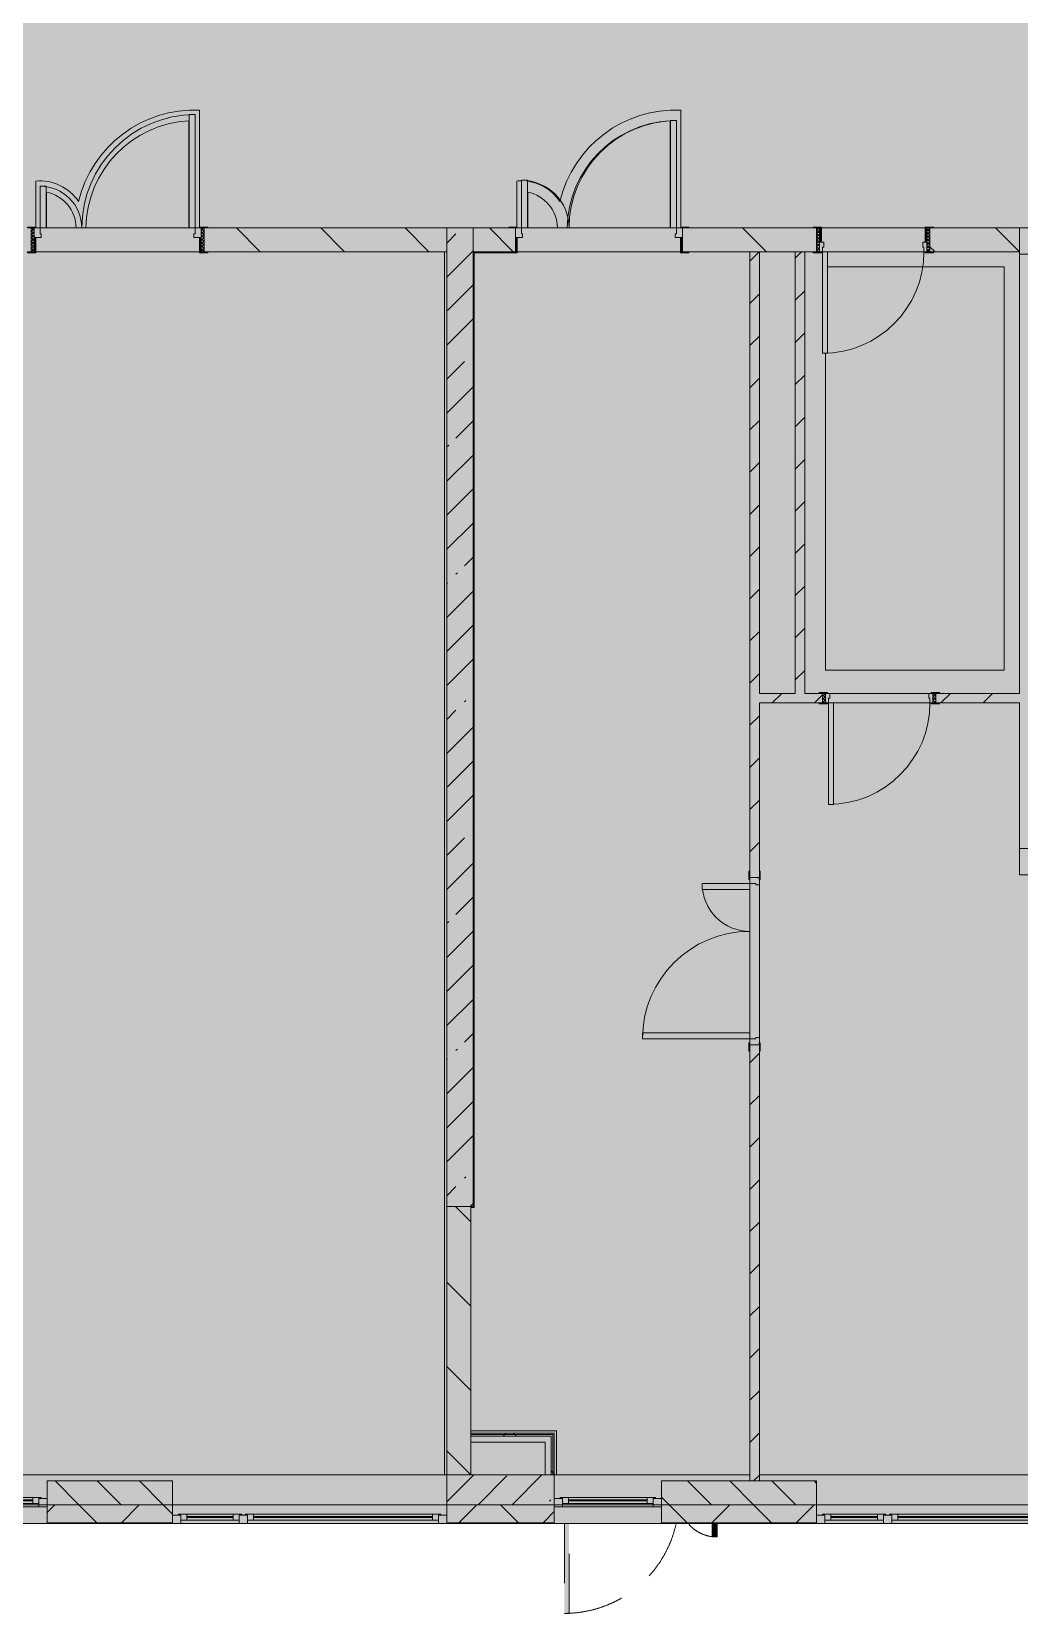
# Model space of a CAD drawing. Header units: millimetres. Extents: x 81731 to 272849, y -8553 to 29000.
# Drawn here: x 249488 to 257769, y -1010 to 12246 of the extents above; entities that cross this region are included whole.
import ezdxf

# ---------------------------------------------------------------- set-up
doc = ezdxf.new("R2010")
doc.units = ezdxf.units.MM
doc.linetypes.add('200_ШТРИХ__ш1_п0_6_', pattern=[800, 500, -300])
for name, color, linetype, lineweight, true_color in [('A-DETL-17', 7, 'Continuous', 5, 0x737373), ('A-DOOR-3', 7, 'Continuous', 5, 0xb7b7b7), ('A-DOOR-4', 7, 'Continuous', 5, 0xe2e2e2), ('A-DOOR-5', 7, 'Continuous', 5, 0xaaaaaa), ('A-DOOR-FRAM-2', 7, 'Continuous', 5, 0xe2e2e2), ('A-DOOR-FRAM-3', 7, 'Continuous', 5, 0xb7b7b7), ('A-DOOR-FRAM-4', 7, 'Continuous', 5, 0xaaaaaa), ('A-FLOR-2', 7, 'Continuous', 5, 0xb7b7b7), ('A-GLAZ-2', 7, 'Continuous', 5, 0x737373), ('A-WALL-7', 7, 'Continuous', 5, 0x737373), ('A-WALL-8', 7, 'Continuous', 9, 0x737373), ('I-WALL-23', 7, 'Continuous', 9, 0xe7e7e7), ('I-WALL-25', 7, 'Continuous', 5, 0x737373), ('S-COLS-2', 7, 'Continuous', 5, 0x737373)]:
    doc.layers.add(name, color=color, linetype=linetype, lineweight=lineweight, true_color=true_color)
doc.layers.add('A-DETL-GENF-1', color=7, linetype='Continuous', lineweight=9, true_color=0xc0c0c0, transparency=0.4)
for name, color, linetype, lineweight in [('A-DETL-MBND-1', 7, '200_ШТРИХ__ш1_п0_6_', 9), ('A-WALL-6', 7, 'Continuous', 5), ('I-WALL-24', 7, 'Continuous', 5), ('S-COLS-1', 7, 'Continuous', 5)]:
    doc.layers.add(name, color=color, linetype=linetype, lineweight=lineweight)
pattern_1 = [(135, (145838.57, 0), (-353.5534, -353.5534), [])]
pattern_2 = [(45, (145838.57, 0), (-176.7767, 176.7767), [])]
pattern_3 = [(45, (145838.57, 0), (-285.1231, 285.1231), []), (45, (146123.7, 0), (-285.1231, 285.1231), [504.031, -100.806, 16.764, -84.042])]
pattern_4 = [(45, (145838.6, 0), (-530.33, 530.33), []), (135, (145838.6, 0), (-530.33, -530.33), [])]

# ---------------------------------------------------------------- blocks, each defined once
blk = doc.blocks.new('120_Окно_СКБ_1Ст - 120_Окно_СКБ_1Ст 900х2500_h_ с форточкой-22876038-2_4_3_птичка')
at = {"layer": 'A-GLAZ-2'}
for p, q in [((-450, -127), (-450, -57)), ((-450, -57), (-380, -57)), ((450, -57), (-450, -57)), ((-380, -127), (-450, -127)), ((-450, -127), (-400, -127)), ((-380, -127), (-400, -127)), ((-400, -127), (-400, -137)), ((-380, -57), (-380, -127)), ((380, -87), (-380, -87)), ((-380, -87), (-380, -127)), ((-330, -137), (-330, -87)), ((-330, -107), (330, -107)), ((330, -117), (-330, -117)), ((330, -137), (330, -87)), ((380, -127), (380, -57)), ((380, -57), (450, -57)), ((380, -127), (380, -87)), ((450, -127), (380, -127)), ((400, -127), (380, -127)), ((400, -127), (450, -127)), ((400, -137), (400, -127)), ((450, -57), (450, -127)), ((-400, -137), (400, -137)), ((400, -137), (-400, -137))]:
    blk.add_line(p, q, dxfattribs=at)
blk = doc.blocks.new('110_Дверь_СКБ_2Ст - Д-2а_л_ Из коридора на лестницу-32216062-2_4_3_птичка')
at = {"layer": 'A-DOOR-4'}
for points in [[(612.5, 100), (662.5, 100), (662.5, 1000), (612.5, 1000), (612.5, 333.1)], [(-587.5, 100), (-587.5, 500), (-637.5, 500), (-637.5, 100)], [(712.5, -100), (712.5, 20), (697.5, 20), (697.5, -100)]]:
    blk.add_hatch(color=256, dxfattribs=at).paths.add_polyline_path(points)
h = blk.add_hatch(color=256, dxfattribs=at)
h.paths.add_polyline_path([(652.5, 20), (712.5, 20), (712.5, 100), (662.5, 100), (662.5, 50), (652.5, 50)])
h.paths.add_polyline_path([(-687.5, 20), (-627.5, 20), (-627.5, 50), (-637.5, 50), (-637.5, 100), (-687.5, 100)])
at = {"layer": 'A-DOOR-FRAM-2'}
for points in [[(-672.5, 100), (-672.5, 108), (-742.5, 108), (-742.5, 100)], [(-672.5, -100), (-672.5, 20), (-687.5, 20), (-687.5, -100)], [(767.5, 100), (767.5, 108), (697.5, 108), (697.5, 100)], [(-672.5, -108), (-672.5, -100), (-742.5, -100), (-742.5, -108)], [(767.5, -108), (767.5, -100), (697.5, -100), (697.5, -108)]]:
    blk.add_hatch(color=256, dxfattribs=at).paths.add_polyline_path(points)
at = {"layer": 'A-DOOR-3'}
for p, q in [((662.5, 1000), (612.5, 1000)), ((612.5, 1000), (612.5, 100)), ((662.5, 100), (662.5, 1000)), ((-637.5, 500), (-637.5, 100)), ((-587.5, 500), (-637.5, 500)), ((-587.5, 100), (-587.5, 500)), ((-637.5, 100), (-587.5, 100)), ((612.5, 100), (662.5, 100))]:
    blk.add_line(p, q, dxfattribs=at)
for centre, radius, start, end in [((662.5, 100), 900, 90, 180), ((-637.5, 100), 400, 360, 90)]:
    blk.add_arc(centre, radius, start, end, dxfattribs=at)
at = {"layer": 'A-DOOR-FRAM-3'}
for p, q in [((-672.5, 108), (-742.5, 108)), ((-742.5, 108), (-742.5, 100)), ((-742.5, 100), (-672.5, 100)), ((-637.5, 100), (-687.5, 100)), ((-687.5, 100), (-687.5, 20)), ((-687.5, 20), (-627.5, 20)), ((-672.5, 20), (-687.5, 20)), ((-687.5, 20), (-687.5, -100)), ((-672.5, 100), (-672.5, 108)), ((-672.5, -100), (-672.5, 20)), ((-637.5, 50), (-637.5, 100)), ((-627.5, 50), (-637.5, 50)), ((-627.5, 20), (-627.5, 50)), ((662.5, 50), (652.5, 50)), ((652.5, 50), (652.5, 20)), ((652.5, 20), (712.5, 20)), ((662.5, 100), (662.5, 50)), ((712.5, 100), (662.5, 100)), ((767.5, 108), (697.5, 108)), ((697.5, 108), (697.5, 100)), ((697.5, 100), (767.5, 100)), ((712.5, 20), (697.5, 20)), ((697.5, 20), (697.5, -100)), ((712.5, 20), (712.5, 100)), ((712.5, -100), (712.5, 20)), ((767.5, 100), (767.5, 108)), ((-672.5, -100), (-742.5, -100)), ((-742.5, -100), (-742.5, -108)), ((-742.5, -108), (-672.5, -108)), ((-687.5, -100), (-672.5, -100)), ((-672.5, -108), (-672.5, -100)), ((697.5, -100), (712.5, -100)), ((767.5, -100), (697.5, -100)), ((697.5, -100), (697.5, -108)), ((697.5, -108), (767.5, -108)), ((767.5, -108), (767.5, -100))]:
    blk.add_line(p, q, dxfattribs=at)
blk = doc.blocks.new('110_Дверь_СКБ_1Ст_Внутренняя1 - Д-8 950x2100h_охрана-V143-2_4_3_птичка')
at = {"layer": 'A-DOOR-4'}
h = blk.add_hatch(color=256, dxfattribs=at)
h.paths.add_polyline_path([(437.5, 100), (437.5, 60), (427.5, 60), (427.5, 20), (462.5, 20), (461.2, 100)])
h.paths.add_polyline_path([(-437.5, 100), (-437.5, 20), (-402.5, 20), (-402.5, 60), (-412.5, 60), (-412.5, 100)])
at = {"layer": 'A-DOOR-5'}
h = blk.add_hatch(dxfattribs=at)
h.set_pattern_fill('FP_6', color=256, style=0, pattern_type=2)
h.set_pattern_definition([(135, (1826.41, 164.685), (-14.14214, -14.14214), []), (225, (1826.41, 164.685), (14.14214, -14.14214), [])])
h.paths.add_polyline_path([(487.5, 100), (462.5, 100), (462.5, -100), (487.5, -100)])
at = {"layer": 'A-DOOR-FRAM-2'}
for points in [[(397.5, 950), (397.5, 100), (437.5, 100), (437.5, 950)], [(-422.5, 108), (-492.5, 108), (-492.5, 100), (-422.5, 100)], [(-422.5, 20), (-437.5, 20), (-437.5, -100), (-422.5, -100)], [(461.2, 108), (447.5, 108), (447.5, 100), (517.5, 100), (517.5, 108)], [(461.2, 20), (447.5, 20), (447.5, -100), (462.5, -100), (462.5, 20)], [(-422.5, -100), (-492.5, -100), (-492.5, -108), (-422.5, -108)], [(517.5, -100), (447.5, -100), (447.5, -108), (517.5, -108)]]:
    blk.add_hatch(color=256, dxfattribs=at).paths.add_polyline_path(points)
at = {"layer": 'A-DOOR-FRAM-4'}
h = blk.add_hatch(dxfattribs=at)
h.set_pattern_fill('FP_7', color=256, style=0, pattern_type=2)
h.set_pattern_definition([(45, (-296.384, 164.685), (-14.1421, 14.1421), []), (135, (-296.384, 164.685), (-14.1421, -14.1421), [])])
h.paths.add_polyline_path([(-437.5, 100), (-462.5, 100), (-462.5, -100), (-437.5, -100)])
at = {"layer": 'A-DOOR-3'}
for p, q in [((437.5, 950), (397.5, 950)), ((397.5, 950), (397.5, 100)), ((437.5, 100), (437.5, 950)), ((397.5, 100), (437.5, 100))]:
    blk.add_line(p, q, dxfattribs=at)
blk.add_arc((437.5, 100), 850, 90, 180, dxfattribs=at)
at = {"layer": 'A-DOOR-FRAM-3'}
for p, q in [((-422.5, 108), (-492.5, 108)), ((-492.5, 108), (-492.5, 100)), ((-492.5, 100), (-422.5, 100)), ((-437.5, 100), (-462.5, 100)), ((-462.5, 100), (-462.5, -100)), ((-412.5, 100), (-437.5, 100)), ((-437.5, 100), (-437.5, 20)), ((-437.5, -100), (-437.5, 100)), ((-422.5, 100), (-437.5, 100)), ((-437.5, 100), (-437.5, 99)), ((-437.5, 99), (-422.5, 99)), ((-437.5, 20), (-402.5, 20)), ((-422.5, 20), (-437.5, 20)), ((-437.5, 20), (-437.5, -100)), ((-422.5, 100), (-422.5, 108)), ((-422.5, 99), (-422.5, 100)), ((-422.5, -100), (-422.5, 20)), ((-412.5, 60), (-412.5, 100)), ((-402.5, 60), (-412.5, 60)), ((-402.5, 20), (-402.5, 60)), ((437.5, 60), (427.5, 60)), ((427.5, 60), (427.5, 20)), ((427.5, 20), (462.5, 20)), ((437.5, 100), (437.5, 60)), ((462.5, 100), (437.5, 100)), ((517.5, 108), (447.5, 108)), ((447.5, 108), (447.5, 100)), ((462.5, 100), (447.5, 100)), ((447.5, 100), (447.5, 99)), ((447.5, 100), (517.5, 100)), ((447.5, 99), (462.5, 99)), ((462.5, 20), (447.5, 20)), ((447.5, 20), (447.5, -100)), ((462.5, 20), (462.5, 100)), ((487.5, 100), (462.5, 100)), ((462.5, 100), (462.5, -100)), ((462.5, 99), (462.5, 100)), ((462.5, -100), (462.5, 20)), ((487.5, -100), (487.5, 100)), ((517.5, 100), (517.5, 108)), ((-422.5, -100), (-492.5, -100)), ((-492.5, -100), (-492.5, -108)), ((-492.5, -108), (-422.5, -108)), ((-462.5, -100), (-437.5, -100)), ((-437.5, -100), (-422.5, -100)), ((-422.5, -108), (-422.5, -100)), ((447.5, -100), (462.5, -100)), ((517.5, -100), (447.5, -100)), ((447.5, -100), (447.5, -108)), ((447.5, -108), (517.5, -108)), ((462.5, -100), (487.5, -100)), ((517.5, -108), (517.5, -100))]:
    blk.add_line(p, q, dxfattribs=at)
blk = doc.blocks.new('110_Дверь_СКБ_1Ст_Внутренняя1 - Д-8 950x2100h_охрана-V144-2_4_3_птичка')
at = {"layer": 'A-DOOR-4'}
h = blk.add_hatch(color=256, dxfattribs=at)
h.paths.add_polyline_path([(437, 40), (437, 0), (427, 0), (427, -40), (462, -40), (462, 40)])
h.paths.add_polyline_path([(-413, 40), (-438, 40), (-438, -40), (-403, -40), (-403, 0), (-413, 0)])
at = {"layer": 'A-DOOR-5'}
h = blk.add_hatch(dxfattribs=at)
h.set_pattern_fill('FP_15', color=256, style=0, pattern_type=2)
h.set_pattern_definition([(135, (1826.41, 104.685), (-14.14214, -14.14214), []), (225, (1826.41, 104.685), (14.14214, -14.14214), [])])
h.paths.add_polyline_path([(487, 40), (462, 40), (462, -40), (487, -40)])
at = {"layer": 'A-DOOR-FRAM-2'}
for points in [[(437, 890), (397, 890), (397, 40), (437, 40), (437, 67)], [(-493, 48), (-493, 40), (-423, 40), (-423, 48)], [(517, 48), (447, 48), (447, 40), (517, 40)], [(-423, -40), (-493, -40), (-493, -48), (-423, -48)], [(447, -40), (447, -48), (517, -48), (517, -40)]]:
    blk.add_hatch(color=256, dxfattribs=at).paths.add_polyline_path(points)
at = {"layer": 'A-DOOR-FRAM-4'}
h = blk.add_hatch(dxfattribs=at)
h.set_pattern_fill('FP_16', color=256, style=0, pattern_type=2)
h.set_pattern_definition([(45, (-296.384, 104.685), (-14.1421, 14.1421), []), (135, (-296.384, 104.685), (-14.1421, -14.1421), [])])
h.paths.add_polyline_path([(-438, 40), (-463, 40), (-463, -40), (-438, -40)])
at = {"layer": 'A-DOOR-3'}
for p, q in [((437, 890), (397, 890)), ((397, 890), (397, 40)), ((437, 40), (437, 890)), ((397, 40), (437, 40))]:
    blk.add_line(p, q, dxfattribs=at)
blk.add_arc((437, 40), 850, 90, 180, dxfattribs=at)
at = {"layer": 'A-DOOR-FRAM-3'}
for p, q in [((-423, 48), (-493, 48)), ((-493, 48), (-493, 40)), ((-493, 40), (-423, 40)), ((-438, 40), (-463, 40)), ((-463, 40), (-463, -40)), ((-413, 40), (-438, 40)), ((-438, 40), (-438, -40)), ((-438, -40), (-438, 40)), ((-423, 40), (-438, 40)), ((-438, 40), (-438, 39)), ((-438, 39), (-423, 39)), ((-423, 40), (-423, 48)), ((-423, 39), (-423, 40)), ((-413, 0), (-413, 40)), ((-403, 0), (-413, 0)), ((-403, -40), (-403, 0)), ((437, 0), (427, 0)), ((427, 0), (427, -40)), ((437, 40), (437, 0)), ((462, 40), (437, 40)), ((517, 48), (447, 48)), ((447, 48), (447, 40)), ((462, 40), (447, 40)), ((447, 40), (447, 39)), ((447, 40), (517, 40)), ((447, 39), (462, 39)), ((462, -40), (462, 40)), ((487, 40), (462, 40)), ((462, 40), (462, -40)), ((462, 39), (462, 40)), ((487, -40), (487, 40)), ((517, 40), (517, 48)), ((-423, -40), (-493, -40)), ((-493, -40), (-493, -48)), ((-493, -48), (-423, -48)), ((-463, -40), (-438, -40)), ((-423, -39), (-438, -39)), ((-438, -39), (-438, -40)), ((-438, -40), (-403, -40)), ((-438, -40), (-423, -40)), ((-423, -40), (-423, -39)), ((-423, -48), (-423, -40)), ((427, -40), (462, -40)), ((462, -39), (447, -39)), ((447, -39), (447, -40)), ((447, -40), (462, -40)), ((517, -40), (447, -40)), ((447, -40), (447, -48)), ((447, -48), (517, -48)), ((462, -40), (462, -39)), ((462, -40), (487, -40)), ((517, -48), (517, -40))]:
    blk.add_line(p, q, dxfattribs=at)
blk = doc.blocks.new('110_Дверь_СКБ_2Ст - Д-6_л__ ДОО_Дв_1450x2100h_Дверь из раздевальной в коридор-V145-2_4_3_птичка')
at = {"layer": 'A-DOOR-4'}
for points in [[(662.5, 100), (662.5, 1050), (612.5, 1050), (612.5, 100)], [(-587.5, 100), (-587.5, 450), (-637.5, 450), (-637.5, 100)]]:
    blk.add_hatch(color=256, dxfattribs=at).paths.add_polyline_path(points)
h = blk.add_hatch(color=256, dxfattribs=at)
h.paths.add_polyline_path([(652.5, 20), (712.5, 20), (712.5, 100), (662.5, 100), (662.5, 50), (652.5, 50)])
h.paths.add_polyline_path([(-687.5, 20), (-627.5, 20), (-627.5, 50), (-637.5, 50), (-637.5, 100), (-687.5, 100)])
at = {"layer": 'A-DOOR-5'}
h = blk.add_hatch(dxfattribs=at)
h.set_pattern_fill('FP_17', color=256, style=0, pattern_type=2)
h.set_pattern_definition([(135, (1576.41, 164.685), (-14.14214, -14.14214), []), (225, (1576.41, 164.685), (14.14214, -14.14214), [])])
h.paths.add_polyline_path([(737.5, -100), (737.5, 100), (712.5, 100), (712.5, -100)])
at = {"layer": 'A-DOOR-FRAM-2'}
for points in [[(-672.5, 100), (-672.5, 108), (-742.5, 108), (-742.5, 100), (-691, 100)], [(-672.5, -100), (-672.5, 20), (-687.5, 20), (-687.5, -100)], [(767.5, 100), (767.5, 108), (697.5, 108), (697.5, 100)], [(712.5, -100), (712.5, 20), (697.5, 20), (697.5, -100)], [(-742.5, -108), (-672.5, -108), (-672.5, -100), (-742.5, -100)], [(767.5, -108), (767.5, -100), (697.5, -100), (697.5, -108)]]:
    blk.add_hatch(color=256, dxfattribs=at).paths.add_polyline_path(points)
at = {"layer": 'A-DOOR-FRAM-4'}
h = blk.add_hatch(dxfattribs=at)
h.set_pattern_fill('FP_18', color=256, style=0, pattern_type=2)
h.set_pattern_definition([(45, (-546.384, 164.685), (-14.1421, 14.1421), []), (135, (-546.384, 164.685), (-14.1421, -14.1421), [])])
h.paths.add_polyline_path([(-687.5, -100), (-691, 100), (-712.5, 100), (-712.5, -100), (-691, -100)])
at = {"layer": 'A-DOOR-3'}
for p, q in [((662.5, 1050), (612.5, 1050)), ((612.5, 1050), (612.5, 100)), ((662.5, 100), (662.5, 1050)), ((-637.5, 450), (-637.5, 100)), ((-587.5, 450), (-637.5, 450)), ((-587.5, 100), (-587.5, 450)), ((-637.5, 100), (-587.5, 100)), ((612.5, 100), (662.5, 100))]:
    blk.add_line(p, q, dxfattribs=at)
for centre, radius, start, end in [((662.5, 100), 950, 90, 180), ((-637.5, 100), 350, 360, 90)]:
    blk.add_arc(centre, radius, start, end, dxfattribs=at)
at = {"layer": 'A-DOOR-FRAM-3'}
for p, q in [((-672.5, 108), (-742.5, 108)), ((-742.5, 108), (-742.5, 100)), ((-742.5, 100), (-672.5, 100)), ((-687.5, 100), (-712.5, 100)), ((-712.5, 100), (-712.5, -100)), ((-637.5, 100), (-687.5, 100)), ((-687.5, 100), (-687.5, 20)), ((-687.5, -100), (-687.5, 100)), ((-687.5, 20), (-627.5, 20)), ((-672.5, 20), (-687.5, 20)), ((-687.5, 20), (-687.5, -100)), ((-672.5, 100), (-672.5, 108)), ((-672.5, -100), (-672.5, 20)), ((-637.5, 50), (-637.5, 100)), ((-627.5, 50), (-637.5, 50)), ((-627.5, 20), (-627.5, 50)), ((662.5, 50), (652.5, 50)), ((652.5, 50), (652.5, 20)), ((652.5, 20), (712.5, 20)), ((662.5, 100), (662.5, 50)), ((712.5, 100), (662.5, 100)), ((767.5, 108), (697.5, 108)), ((697.5, 108), (697.5, 100)), ((697.5, 100), (767.5, 100)), ((712.5, 20), (697.5, 20)), ((697.5, 20), (697.5, -100)), ((712.5, 20), (712.5, 100)), ((737.5, 100), (712.5, 100)), ((712.5, 100), (712.5, -100)), ((712.5, -100), (712.5, 20)), ((737.5, -100), (737.5, 100)), ((767.5, 100), (767.5, 108)), ((-672.5, -100), (-742.5, -100)), ((-742.5, -100), (-742.5, -108)), ((-742.5, -108), (-672.5, -108)), ((-712.5, -100), (-687.5, -100)), ((-687.5, -100), (-672.5, -100)), ((-672.5, -108), (-672.5, -100)), ((697.5, -100), (712.5, -100)), ((767.5, -100), (697.5, -100)), ((697.5, -100), (697.5, -108)), ((697.5, -108), (767.5, -108)), ((712.5, -100), (737.5, -100)), ((767.5, -108), (767.5, -100))]:
    blk.add_line(p, q, dxfattribs=at)
blk = doc.blocks.new('110_Дверь_СКБ_2Ст_Наружная - ДН-5_л__ Двухстворчатая 1350 х3800 _h_ в свету с верхним остеклением-21877029-2_4_3_птичка')
at = {"layer": 'A-DETL-MBND-1'}
for points in [[(619, 1010), (619, 258), (659, 258), (659, 1010)], [(-621, 370), (-621, 258), (-581, 258), (-581, 370)]]:
    blk.add_hatch(color=256, dxfattribs=at).paths.add_polyline_path(points)
for p, q in [((659, 1010), (619, 1010)), ((619, 1010), (619, 258)), ((659, 258), (659, 1010)), ((-621, 370), (-621, 258)), ((-581, 370), (-621, 370)), ((-581, 258), (-581, 370))]:
    blk.add_line(p, q, dxfattribs=at)
for centre, radius, start, end in [((659, 50), 960, 90, 167.443), ((-621, 50), 320, 42.2942, 90)]:
    blk.add_arc(centre, radius, start, end, dxfattribs=at)
blk = doc.blocks.new('120_Окно_СКБ_2Ст_Фрамуга сверху - 120_Окно_СКБ_2Ст_2300х2500_h_ ДОО-22877051-2_4_3_птичка')
at = {"layer": 'A-GLAZ-2'}
for p, q in [((-1150, 13), (-1150, 83)), ((-1150, 83), (-1080, 83)), ((1150, 83), (-1150, 83)), ((-1080, 13), (-1150, 13)), ((-1150, 13), (-1100, 13)), ((-1080, 13), (-1100, 13)), ((-1100, 13), (-1100, 3)), ((-1100, 3), (540, 3)), ((540, 3), (-1100, 3)), ((-1080, 83), (-1080, 13)), ((-1080, 83), (1080, 83)), ((520, 53), (-1080, 53)), ((-1080, 53), (-1080, 13)), ((-1030, 3), (-1030, 53)), ((-1030, 33), (470, 33)), ((470, 23), (-1030, 23)), ((470, 3), (470, 53)), ((520, 13), (520, 83)), ((520, 83), (590, 83)), ((520, 13), (520, 53)), ((590, 13), (520, 13)), ((540, 13), (520, 13)), ((540, 13), (570, 13)), ((540, 13), (570, 13)), ((540, 3), (540, 13)), ((590, 13), (570, 13)), ((570, 13), (570, 3)), ((570, 3), (1100, 3)), ((1100, 3), (570, 3)), ((590, 83), (590, 13)), ((1080, 53), (590, 53)), ((590, 53), (590, 13)), ((640, 3), (640, 53)), ((640, 33), (1030, 33)), ((1030, 23), (640, 23)), ((1030, 3), (1030, 53)), ((1080, 13), (1080, 83)), ((1080, 83), (1150, 83)), ((1080, 13), (1080, 53)), ((1150, 13), (1080, 13)), ((1100, 13), (1080, 13)), ((1100, 13), (1150, 13)), ((1100, 3), (1100, 13)), ((1150, 83), (1150, 13))]:
    blk.add_line(p, q, dxfattribs=at)
blk = doc.blocks.new('110_Дверь_СКБ_2Ст - Д-5_п_ Из игровой в коридор-32351726-2_4_3_птичка')
at = {"layer": 'A-DOOR-4'}
h = blk.add_hatch(color=256, dxfattribs=at)
h.paths.add_polyline_path([(712, -40), (712, 40), (652, 40), (652, 10), (662, 10), (662, -40)])
h.paths.add_polyline_path([(-628, 40), (-688, 40), (-688, -40), (-638, -40), (-638, 10), (-628, 10)])
for points in [[(-588, -440), (-588, -40), (-638, -40), (-638, -440)], [(662, -40), (612, -40), (612, -940), (662, -940)]]:
    blk.add_hatch(color=256, dxfattribs=at).paths.add_polyline_path(points)
at = {"layer": 'A-DOOR-FRAM-2'}
for points in [[(-673, 48), (-743, 48), (-743, 40), (-673, 40)], [(767, 48), (697, 48), (697, 40), (767, 40)], [(-673, -40), (-743, -40), (-743, -48), (-673, -48)], [(767, -40), (697, -40), (697, -48), (767, -48)]]:
    blk.add_hatch(color=256, dxfattribs=at).paths.add_polyline_path(points)
at = {"layer": 'A-DOOR-3'}
for p, q in [((-638, -40), (-588, -40)), ((-638, -440), (-638, -40)), ((-588, -40), (-588, -440)), ((612, -40), (662, -40)), ((612, -940), (612, -40)), ((662, -40), (662, -940)), ((-588, -440), (-638, -440)), ((662, -940), (612, -940))]:
    blk.add_line(p, q, dxfattribs=at)
for centre, radius, start, end in [((-638, -40), 400, 270, 0), ((662, -40), 900, 180, 270)]:
    blk.add_arc(centre, radius, start, end, dxfattribs=at)
at = {"layer": 'A-DOOR-FRAM-3'}
for p, q in [((-743, 48), (-673, 48)), ((-743, 40), (-743, 48)), ((-673, 40), (-743, 40)), ((-688, 40), (-628, 40)), ((-688, -40), (-688, 40)), ((-688, 40), (-673, 40)), ((-688, 39), (-688, 40)), ((-673, 39), (-688, 39)), ((-673, 48), (-673, 40)), ((-673, 40), (-673, 39)), ((-638, 10), (-638, -40)), ((-628, 10), (-638, 10)), ((-628, 40), (-628, 10)), ((652, 40), (712, 40)), ((652, 10), (652, 40)), ((662, 10), (652, 10)), ((662, -40), (662, 10)), ((697, 40), (697, 48)), ((697, 48), (767, 48)), ((697, 39), (697, 40)), ((697, 40), (712, 40)), ((767, 40), (697, 40)), ((712, 39), (697, 39)), ((712, 40), (712, -40)), ((712, 40), (712, 39)), ((767, 48), (767, 40)), ((-743, -40), (-673, -40)), ((-743, -48), (-743, -40)), ((-673, -48), (-743, -48)), ((-638, -40), (-688, -40)), ((-673, -40), (-673, -48)), ((712, -40), (662, -40)), ((697, -48), (697, -40)), ((697, -40), (767, -40)), ((767, -48), (697, -48)), ((767, -40), (767, -48))]:
    blk.add_line(p, q, dxfattribs=at)

msp = doc.modelspace()

# ---------------------------------------------------------------- hatches: boundary and pattern name
at = {"layer": 'A-DETL-GENF-1'}
msp.add_hatch(color=256, dxfattribs=at).paths.add_polyline_path([(268055.5, -258), (271076.6, -258), (271076.6, 21558), (239146.6, 21558), (239146.6, 27348), (230698.6, 27348), (230698.6, 5750), (235040.6, 5750), (235040.6, -258), (267128, -258)])
at = {"layer": 'A-WALL-6'}
h = msp.add_hatch(dxfattribs=at)
h.set_pattern_fill('FP_76', color=256, style=0, pattern_type=2)
h.set_pattern_definition([(135, (145838.57, 0), (-176.7767, -176.7767), [])])
h.paths.add_polyline_path([(268668.6, -100), (268668.6, 100), (267868.6, 100), (267868.6, -100), (268055.5, -100)])
h.paths.add_polyline_path([(255070.2, -100), (256068.6, -100), (256068.6, 100), (254768.6, 100), (254768.6, -100)])
h.paths.add_polyline_path([(264809.2, -100), (265168.6, -100), (265168.6, 100), (264668.6, 100), (264668.6, -100)])
h.paths.add_polyline_path([(259518.6, -100), (259518.6, 100), (259268.6, 100), (259268.6, -100)])
h.paths.add_polyline_path([(260418.6, -100), (261468.6, -100), (261468.6, 100), (260418.6, 100)])
h.paths.add_polyline_path([(249618.6, -100), (250668.6, -100), (250668.6, 100), (249618.6, 100)])
h.paths.add_polyline_path([(246668.6, -100), (247568.6, -100), (247568.6, 100), (246668.6, 100)])
h.paths.add_polyline_path([(244868.6, -100), (244867.5, 100), (241518.6, 100), (241518.6, -100), (244867.5, -100)])
h.paths.add_polyline_path([(240618.6, -100), (240618.6, 100), (240368.6, 100), (240368.6, -100)])
h.paths.add_polyline_path([(248577.6, -100), (248718.6, -100), (248718.6, 100), (248468.6, 100), (248468.6, -100)])
h.paths.add_polyline_path([(238568.6, -100), (238568.6, 100), (237768.6, 100), (237768.6, -100), (238374.9, -100)])
h = msp.add_hatch(dxfattribs=at)
h.set_pattern_fill('FP_66', color=256, style=0, pattern_type=2)
h.set_pattern_definition([(45, (145838.57, 0), (-353.5534, 353.5534), []), (135, (145838.57, 0), (-353.5534, -353.5534), [])])
h.paths.add_polyline_path([(266068.6, -250), (266968.6, -250), (266968.6, -100), (266068.6, -100)])
h.paths.add_polyline_path([(267868.6, -250), (268668.6, -250), (268668.6, -100), (267868.6, -100)])
h.paths.add_polyline_path([(270838.1, -250), (270918.6, -250), (270918.6, -100), (269568.6, -100), (269568.6, -250), (269910.6, -250)])
h.paths.add_polyline_path([(253215.2, -250), (253868.6, -250), (253868.6, -100), (252968.6, -100), (252968.6, -250)])
h.paths.add_polyline_path([(259518.6, -250), (259518.6, -100), (258368.6, -100), (258368.6, -250), (258780.3, -250)])
h.paths.add_polyline_path([(261468.6, -250), (261468.6, -100), (260418.6, -100), (260418.6, -250), (260635.4, -250)])
h.paths.add_polyline_path([(254768.6, -250), (256068.6, -250), (256068.6, -100), (254768.6, -100)])
h.paths.add_polyline_path([(263768.6, -250), (265168.6, -250), (265168.6, -100), (263768.6, -100)])
h.paths.add_polyline_path([(248577.6, -250), (248718.6, -250), (248718.6, -100), (246668.6, -100), (246668.6, -250), (247650.1, -250)])
h.paths.add_polyline_path([(249618.6, -250), (250668.6, -250), (250668.6, -100), (249618.6, -100)])
h.paths.add_polyline_path([(244868.6, -250), (245768.6, -250), (245768.6, -100), (241518.6, -100), (241518.6, -250), (244867.5, -250)])
h.paths.add_polyline_path([(239468.6, -250), (240618.6, -250), (240618.6, -100), (239468.6, -100)])
h.paths.add_polyline_path([(237911.1, -250), (238568.6, -250), (238568.6, -100), (237768.6, -100), (237768.6, -250)])
h.paths.add_polyline_path([(236868.6, -250), (236868.6, -100), (235048.6, -100), (235048.6, -250), (235592.3, -250)])
at = {"layer": 'I-WALL-23'}
for points in [[(253793.6, 426), (253793.6, 476), (253168.6, 476), (253168.6, 426), (253215.2, 426)], [(253793.6, 150), (253843.6, 150), (253843.6, 476), (253793.6, 476), (253793.6, 230.5)]]:
    msp.add_hatch(color=256, dxfattribs=at).paths.add_polyline_path(points)
at = {"layer": 'I-WALL-24'}
h = msp.add_hatch(dxfattribs=at)
h.set_pattern_fill('FP_77', color=256, style=0, pattern_type=2)
h.set_pattern_definition(pattern_1)
h.paths.add_polyline_path([(252287.7, 10400), (252968.6, 10400), (252968.6, 10600), (250933.6, 10600), (250933.6, 10400), (250963.6, 10400)])
h.paths.add_polyline_path([(248577.6, 10400), (249483.6, 10400), (249483.6, 10600), (247448.6, 10600), (247448.6, 10400)])
h = msp.add_hatch(dxfattribs=at)
h.set_pattern_fill('FP_74', color=256, style=0, pattern_type=2)
h.set_pattern_definition(pattern_3)
h.paths.add_polyline_path([(253188.6, 2400), (253188.6, 10600), (252968.6, 10600), (252968.6, 2400)])
h = msp.add_hatch(dxfattribs=at)
h.set_pattern_fill('FP_77', color=256, style=0, pattern_type=2)
h.set_pattern_definition(pattern_1)
h.paths.add_polyline_path([(267048.6, 10400), (267048.6, 10600), (265168.6, 10600), (265168.6, 10400), (265273, 10400)])
h.paths.add_polyline_path([(255477.5, 10400), (256068.6, 10400), (256068.6, 10600), (254943.6, 10600), (254943.6, 10400), (255070.2, 10400)])
h.paths.add_polyline_path([(253543.6, 10400), (253543.6, 10600), (253188.6, 10600), (253188.6, 10400), (253488.6, 10400)])
h.paths.add_polyline_path([(257389, 10400), (257768.6, 10400), (257768.6, 10600), (257018.6, 10600), (257018.6, 10400), (257048.6, 10400)])
h = msp.add_hatch(dxfattribs=at)
h.set_pattern_fill('FP_78', color=256, style=0, pattern_type=2)
h.set_pattern_definition(pattern_2)
h.paths.add_polyline_path([(255534, 100), (255588.6, 100), (255588.6, 3755), (255508.6, 3755), (255508.6, 100)])
h.paths.add_polyline_path([(255508.6, 5155), (255588.6, 5155), (255588.6, 10400), (255508.6, 10400), (255508.6, 5210)])
h = msp.add_hatch(dxfattribs=at)
h.set_pattern_fill('FP_78', color=256, style=0, pattern_type=2)
h.set_pattern_definition(pattern_2)
h.paths.add_polyline_path([(255968.6, 6700), (255968.6, 10400), (255888.6, 10400), (255888.6, 6700)])
h = msp.add_hatch(dxfattribs=at)
h.set_pattern_fill('FP_78', color=256, style=0, pattern_type=2)
h.set_pattern_definition(pattern_2)
h.paths.add_polyline_path([(255588.6, 6620), (256118.6, 6620), (256118.6, 6700), (255588.6, 6700)])
h.paths.add_polyline_path([(257068.6, 6620), (257768.6, 6620), (257768.6, 6700), (257068.6, 6700)])
h = msp.add_hatch(dxfattribs=at)
h.set_pattern_fill('FP_77', color=256, style=0, pattern_type=2)
h.set_pattern_definition(pattern_1)
h.paths.add_polyline_path([(253168.6, 150), (253168.6, 2400), (252968.6, 2400), (252968.6, 150)])
h = msp.add_hatch(dxfattribs=at)
h.set_pattern_fill('FP_160', color=256, style=0, pattern_type=2)
h.set_pattern_definition(pattern_4)
h.paths.add_polyline_path([(253856.1, 488.5), (253856.1, 501), (253168.6, 501), (253168.6, 488.5), (253843.6, 488.5)])
h = msp.add_hatch(dxfattribs=at)
h.set_pattern_fill('FP_160', color=256, style=0, pattern_type=2)
h.set_pattern_definition(pattern_4)
h.paths.add_polyline_path([(253793.6, 476), (253843.6, 476), (253843.6, 488.5), (253168.6, 488.5), (253168.6, 476), (253215.2, 476)])
h = msp.add_hatch(dxfattribs=at)
h.set_pattern_fill('FP_160', color=256, style=0, pattern_type=2)
h.set_pattern_definition(pattern_4)
h.paths.add_polyline_path([(253843.6, 150), (253856.1, 150), (253856.1, 488.5), (253843.6, 488.5), (253843.6, 230.5)])
h = msp.add_hatch(dxfattribs=at)
h.set_pattern_fill('FP_160', color=256, style=0, pattern_type=2)
h.set_pattern_definition(pattern_4)
h.paths.add_polyline_path([(253856.1, 150), (253868.6, 150), (253868.6, 501), (253856.1, 501), (253856.1, 230.5)])
at = {"layer": 'S-COLS-1'}
h = msp.add_hatch(dxfattribs=at)
h.set_pattern_fill('FP_74', color=256, style=0, pattern_type=2)
h.set_pattern_definition(pattern_3)
h.paths.add_polyline_path([(252968.6, -100), (253868.6, -100), (253868.6, 150), (252968.6, 150)])

# ---------------------------------------------------------------- linework, layer by layer
at = {"layer": 'A-DETL-17'}
for p, q in [((257642, 10273.7), (256158.6, 10273.7)), ((257642, 6893.7), (257642, 10273.7)), ((256142, 9550), (256142, 6893.7)), ((256142, 6893.7), (257642, 6893.7))]:
    msp.add_line(p, q, dxfattribs=at)
at = {"layer": 'A-FLOR-2'}
for p, q in [((250895.7, 10608), (250895.7, 11588.1)), ((254930.7, 10608), (254930.7, 11588.1)), ((250805.7, 11497.8), (250805.7, 10600)), ((254840.7, 11497.8), (254840.7, 10600)), ((249521.6, 10993.6), (249521.6, 10608)), ((249611.6, 10600), (249611.6, 10899.7)), ((253556.6, 10993.6), (253556.6, 10608)), ((253646.6, 10600), (253646.6, 10899.7)), ((249611.6, 10600), (249943.2, 10600)), ((253646.6, 10600), (253978.2, 10600)), ((252948.6, 150), (252948.6, 10400)), ((253488.6, 10392), (253198.6, 10392)), ((253198.6, 10392), (253198.6, 2392)), ((253198.6, 2392), (253168.6, 2392)), ((253168.6, 521), (253888.6, 521)), ((253888.6, 521), (253888.6, 150))]:
    msp.add_line(p, q, dxfattribs=at)
for centre, radius, start, end in [((250853.1, 10589), 1000, 87.56236, 166.45029), ((254888.1, 10589), 1000, 87.56236, 166.45029), ((250853.1, 10589), 910, 92.99005, 179.3074), ((254888.1, 10589), 910, 92.99005, 179.3074), ((249555.1, 10600), 395, 34.42231, 94.87345), ((249555.1, 10600), 305, 360, 79.33549), ((253590.1, 10600), 395, 89.4985, 94.87345), ((253590.1, 10600), 395, 34.42231, 82.19504), ((253590.1, 10600), 305, 360, 79.33549)]:
    msp.add_arc(centre, radius, start, end, dxfattribs=at)
at = {"layer": 'A-WALL-7'}
for p, q in [((250668.6, 100), (249618.6, 100)), ((249618.6, 100), (249618.6, -258)), ((250668.6, -258), (250668.6, 100)), ((255508.6, 100), (254768.6, 100)), ((254768.6, 100), (254768.6, -258)), ((256068.6, 100), (255588.6, 100)), ((256068.6, -258), (256068.6, 100)), ((248718.6, -100), (249618.6, -100)), ((252968.6, -100), (252968.6, -258)), ((252968.6, -100), (253868.6, -100)), ((253868.6, -258), (253868.6, -100)), ((238568.6, -258), (252968.6, -258)), ((265168.6, -258), (252968.6, -258))]:
    msp.add_line(p, q, dxfattribs=at)
at = {"layer": 'A-WALL-8'}
for p, q in [((252968.6, 10400), (252968.6, 10600)), ((253188.6, 10600), (253188.6, 10400)), ((257768.6, 10400), (257768.6, 10600)), ((255588.6, 10400), (255508.6, 10400)), ((255968.6, 10400), (255888.6, 10400)), ((257848.6, 10380), (257768.6, 10380)), ((257768.6, 5400), (257848.6, 5400)), ((253168.6, 488.5), (253856.1, 488.5)), ((253168.6, 476), (253843.6, 476)), ((253843.6, 476), (253843.6, 150)), ((253856.1, 488.5), (253856.1, 150)), ((255508.6, 100), (255588.6, 100)), ((249618.6, -100), (250668.6, -100)), ((250668.6, -100), (249618.6, -100)), ((254768.6, -100), (256068.6, -100)), ((256068.6, -100), (254768.6, -100)), ((249618.6, -250), (250668.6, -250)), ((249618.6, -253), (250668.6, -253)), ((252968.6, -250), (253868.6, -250)), ((252968.6, -253), (253868.6, -253)), ((254768.6, -250), (256068.6, -250)), ((254768.6, -253), (256068.6, -253))]:
    msp.add_line(p, q, dxfattribs=at)
at = {"layer": 'I-WALL-25'}
for p, q in [((249943.2, 10600), (250805.7, 10600)), ((253488.6, 10600), (250963.6, 10600)), ((253978.2, 10600), (254840.7, 10600)), ((256038.6, 10600), (254998.6, 10600)), ((256108.6, 10600), (256978.6, 10600)), ((267048.6, 10600), (257048.6, 10600)), ((250893.6, 10400), (249523.6, 10400)), ((250963.6, 10400), (252968.6, 10400)), ((252968.6, 10400), (252968.6, 150)), ((253188.6, 10400), (253488.6, 10400)), ((253188.6, 2400), (253188.6, 10400)), ((254928.6, 10400), (253558.6, 10400)), ((254998.6, 10400), (255508.6, 10400)), ((255508.6, 10400), (255508.6, 5210)), ((255588.6, 10400), (255888.6, 10400)), ((255588.6, 6700), (255588.6, 10400)), ((255888.6, 10400), (255888.6, 6700)), ((255968.6, 10400), (256038.6, 10400)), ((255968.6, 10064.5), (255968.6, 10400)), ((256968.6, 10400), (256158.6, 10400)), ((257048.6, 10400), (257768.6, 10400)), ((257768.6, 10400), (257768.6, 6700)), ((255968.6, 6700), (255968.6, 10064.1)), ((255888.6, 6700), (255588.6, 6700)), ((256088.6, 6700), (255968.6, 6700)), ((256178.6, 6700), (257008.6, 6700)), ((257768.6, 6700), (257098.6, 6700)), ((255588.6, 6620), (256088.6, 6620)), ((255588.6, 5210), (255588.6, 6620)), ((257018.6, 6620), (256208.6, 6620)), ((257098.6, 6620), (257768.6, 6620)), ((257768.6, 6620), (257768.6, 5180)), ((257768.6, 5180), (263188.6, 5180)), ((255508.6, 3855), (255508.6, 5055)), ((255588.6, 5095), (255588.6, 3815)), ((255508.6, 3700), (255508.6, 100)), ((255588.6, 100), (255588.6, 3700)), ((253188.6, 2400), (252968.6, 2400)), ((253168.6, 150), (253168.6, 2400)), ((253868.6, 501), (253168.6, 501)), ((253168.6, 426), (253793.6, 426)), ((253793.6, 426), (253793.6, 150)), ((253868.6, 150), (253868.6, 501)), ((248468.6, 150), (252968.6, 150)), ((252968.6, 150), (253168.6, 150)), ((253793.6, 150), (253868.6, 150)), ((253868.6, 150), (255508.6, 150)), ((255588.6, 150), (258368.6, 150)), ((252968.6, -100), (250668.6, -100)), ((254768.6, -100), (253868.6, -100)), ((258368.6, -100), (256068.6, -100))]:
    msp.add_line(p, q, dxfattribs=at)
at = {"layer": 'S-COLS-2'}
for p, q in [((253868.6, 150), (252968.6, 150)), ((252968.6, 150), (252968.6, -100)), ((253868.6, -100), (253868.6, 150)), ((252968.6, -100), (253868.6, -100))]:
    msp.add_line(p, q, dxfattribs=at)

# ---------------------------------------------------------------- block references
at = {"layer": 'A-DETL-MBND-1', "rotation": 180}
msp.add_blockref('110_Дверь_СКБ_2Ст_Наружная - ДН-5_л__ Двухстворчатая 1350 х3800 _h_ в свету с верхним остеклением-21877029-2_4_3_птичка', (254613.1, 0), dxfattribs=at)
at = {"layer": 'A-DOOR-3'}
for name, p in [('110_Дверь_СКБ_2Ст - Д-6_л__ ДОО_Дв_1450x2100h_Дверь из раздевальной в коридор-V145-2_4_3_птичка', (250196.1, 10500)), ('110_Дверь_СКБ_2Ст - Д-2а_л_ Из коридора на лестницу-32216062-2_4_3_птичка', (254231.1, 10500))]:
    msp.add_blockref(name, p, dxfattribs=at)
for name, p, rotation in [('110_Дверь_СКБ_1Ст_Внутренняя1 - Д-8 950x2100h_охрана-V143-2_4_3_птичка', (256556.1, 10500), 180), ('110_Дверь_СКБ_1Ст_Внутренняя1 - Д-8 950x2100h_охрана-V144-2_4_3_птичка', (256606.1, 6660), 180), ('110_Дверь_СКБ_2Ст - Д-5_п_ Из игровой в коридор-32351726-2_4_3_птичка', (255548.6, 4467.5), 269.9999999999999)]:
    msp.add_blockref(name, p, dxfattribs=dict(at, rotation=rotation))
at = {"layer": 'A-GLAZ-2', "rotation": 180}
for name, p in [('120_Окно_СКБ_1Ст - 120_Окно_СКБ_1Ст 900х2500_h_ с форточкой-22876038-2_4_3_птичка', (249168.6, -175)), ('120_Окно_СКБ_1Ст - 120_Окно_СКБ_1Ст 900х2500_h_ с форточкой-22876038-2_4_3_птичка', (254318.6, -175)), ('120_Окно_СКБ_2Ст_Фрамуга сверху - 120_Окно_СКБ_2Ст_2300х2500_h_ ДОО-22877051-2_4_3_птичка', (251818.6, -175)), ('120_Окно_СКБ_2Ст_Фрамуга сверху - 120_Окно_СКБ_2Ст_2300х2500_h_ ДОО-22877051-2_4_3_птичка', (257218.6, -175))]:
    msp.add_blockref(name, p, dxfattribs=at)

doc.saveas('drawing.dxf')
